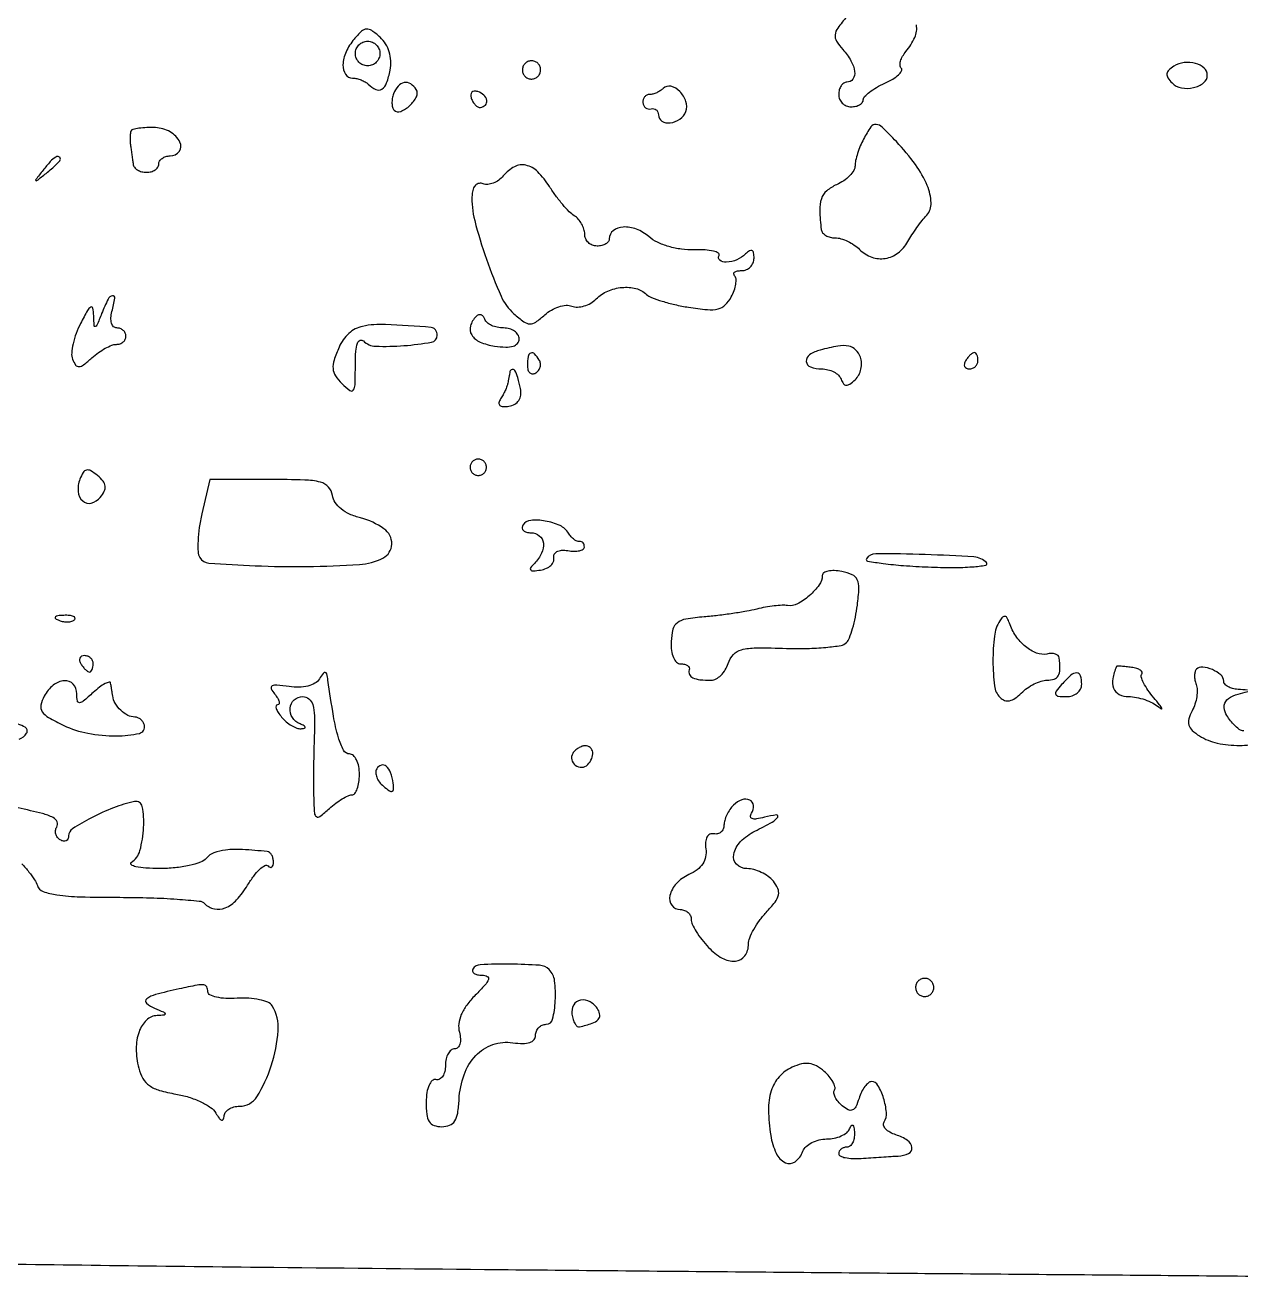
# Model space of a CAD drawing. Extents: x 0 to 5034, y 0 to 2560.
# Drawn here: x 2601.7 to 2750.1, y 1870.3 to 2023 of the extents above; entities that cross this region are included whole.
import ezdxf

# ---------------------------------------------------------------- set-up
doc = ezdxf.new("R2010")
doc.units = 0

msp = doc.modelspace()

# ---------------------------------------------------------------- linework, layer by layer
for points in [[(2701.991918, 2023.990681, 0.020306), (2700.890461, 2022.611323, 0.127768), (2700.559974, 2021.781672, 0.172239), (2700.726585, 2021.023124, 0.044585), (2701.491918, 2020.008931, -0.053909), (2702.502915, 2018.616041, -0.098838), (2702.946508, 2017.291227, -0.182783), (2702.729303, 2016.386062, -0.248353), (2702, 2016, 0.148195), (2701.618646, 2015.884432, 0.098894), (2701.29375, 2015.559375, 0.082425), (2701.074694, 2015.073457, 0.064853), (2701, 2014.5, 0.099038), (2701.114514, 2013.927543, 0.097945), (2701.440625, 2013.440625, 0.097945), (2701.927543, 2013.114514, 0.099038), (2702.5, 2013, 0.054008), (2703.073846, 2013.062166, 0.073734), (2703.559375, 2013.246599, 0.093425), (2703.885254, 2013.519158, 0.173704), (2704, 2013.839485, -0.195206), (2704.162026, 2014.238683, -0.035116), (2704.772335, 2014.784271, -0.033285), (2705.622406, 2015.35679, -0.024666), (2706.629226, 2015.876926, 0.027077), (2707.593228, 2016.380841, 0.050027), (2708.30383, 2016.905268, 0.076917), (2708.680129, 2017.369164, 0.340677), (2708.637902, 2017.695431, -0.190514), (2708.488854, 2018.039413, -0.076399), (2708.551402, 2018.557544, -0.060742), (2708.802238, 2019.160936, -0.044382), (2709.214845, 2019.758873, 0.066945), (2710.28442, 2021.468542, 0.144665), (2710.49588, 2022.99106, 0.134774)], [(2750.923939, 1941.801199, 0.002113), (2749.75, 1941.883999, -0.048592), (2749.080366, 1941.99433, -0.065748), (2748.514062, 1942.228247, -0.082756), (2748.13124, 1942.543018, -0.181325), (2748, 1942.893011, 0.218737), (2747.654094, 1943.645868, 0.07553), (2746.614067, 1944.295945, 0.075966), (2745.433974, 1944.60511, 0.226241), (2744.666667, 1944.333333, 0.138326), (2744.500081, 1944.03586, 0.056153), (2744.442411, 1943.57087, 0.049815), (2744.490665, 1943.026089, 0.044659), (2744.645904, 1942.480375, -0.088702), (2744.769052, 1941.838199, -0.041747), (2744.708979, 1940.992578, -0.039626), (2744.494857, 1940.092599, -0.044682), (2744.147121, 1939.274898, 0.052471), (2743.743955, 1938.284391, 0.143213), (2743.74604, 1937.535397, 0.136393), (2744.153765, 1936.882731, 0.045794), (2745.056549, 1936.196758, 0.086704), (2747.215588, 1935.321184, 0.054675), (2749.928161, 1935.040646, 0.056642), (2752.388844, 1935.335732, 0.19748)], [(2750.454226, 1936.805956, -0.159462), (2749.907173, 1936.992083, -0.043835), (2749.221549, 1937.607915, -0.057626), (2748.279357, 1938.883375, -0.167252), (2748.075445, 1939.945514, -0.20612), (2748.575124, 1940.763616, -0.090327), (2749.75, 1941.310674, 0.001923), (2750.926177, 1941.622879, 0.339035)], [(2600.947096, 1935.815699, 0.168597), (2601.873437, 1936.528426, 0.436503), (2601.693621, 1937.256263, 0.097794), (2599.897822, 1937.832452, 0.028885)], [(2601.293508, 1920.604385, -0.019528), (2602.161072, 1919.582882, -0.019864), (2602.851362, 1918.626752, -0.065848), (2603.191037, 1917.930848, 0.229417), (2603.884865, 1917.220465, 0.051254), (2605.576343, 1916.799825, 0.028867), (2608.40645, 1916.56267, 0.006471), (2613.248495, 1916.5, -0.0073), (2616.973664, 1916.445607, -0.010816), (2620.234939, 1916.279687, -0.006239), (2622.946581, 1916.048804, -0.173227), (2623.580509, 1915.75, 0.142198), (2624.791987, 1915.086566, 0.156606), (2626.120417, 1915.209362, 0.108031), (2627.503126, 1916.192513, 0.047811), (2628.851622, 1917.996409, -0.024635), (2629.598001, 1919.09766, -0.043033), (2630.333348, 1919.917845, -0.05813), (2630.957171, 1920.380122, -0.3389), (2631.336924, 1920.329743, 0.111576), (2631.589086, 1920.170536, 0.252806), (2631.805221, 1920.204154, 0.174148), (2631.953317, 1920.431971, 0.05796), (2632, 1920.833333, 0.061636), (2631.944052, 1921.285461, 0.073865), (2631.779687, 1921.681156, 0.086871), (2631.536369, 1921.961696, 0.144779), (2631.25, 1922.081242, 0.013251), (2628.218882, 1922.328523, 0.040428), (2626.156655, 1922.275073, 0.063102), (2624.741147, 1921.939515, 0.130552), (2623.821944, 1921.285456, -0.133464), (2623.111896, 1920.786317, -0.031984), (2621.715741, 1920.379693, -0.030427), (2619.987586, 1920.103244, -0.025279), (2618.127555, 1920.015313, -0.014903), (2616.426169, 1920.071671, -0.037388), (2615.197081, 1920.241942, -0.102927), (2614.642247, 1920.488074, -0.530285), (2614.649742, 1920.765313, 0.187603), (2615.704934, 1922.208601, 0.05138), (2616.155804, 1925.043294, 0.060359), (2615.989235, 1927.582397, 0.423166), (2615.059373, 1928.197057, 0.037828), (2612.478505, 1927.420795, 0.028286), (2609.770796, 1926.197466, 0.022102), (2607.480964, 1924.870843, 0.255741), (2607, 1923.99201, -0.104502), (2606.920943, 1923.617883, -0.179778), (2606.701458, 1923.39255, -0.16481), (2606.371854, 1923.354108, -0.08596), (2605.983688, 1923.510081, -0.091141), (2605.639773, 1923.821189, -0.095734), (2605.436203, 1924.229215, -0.099565), (2605.403771, 1924.670177, -0.10754), (2605.54707, 1925.076161, 0.237442), (2605.603013, 1925.715165, 0.184683), (2605.123764, 1926.235651, 0.054605), (2603.792826, 1926.724909, 0.007164), (2600.853736, 1927.409493, -0.037684)], [(2566.500291, 1813.388869, 0.000025), (2599.706315, 1813.092263, 0.000566)], [(3008.131203, 1867.850738, 0.001608), (2944, 1868.496437, -0.000206), (2910.429813, 1868.740272, -0.000193), (2876.13125, 1869.016786, -0.000192), (2845.700608, 1869.285571, -0.000665), (2826, 1869.493352, 0.000469), (2806.850481, 1869.702813, 0.000156), (2778.80625, 1869.974477, 0.000156), (2747.741249, 1870.25603, 0.000177), (2718, 1870.50579, -0.00022), (2688.405137, 1870.756828, -0.000198), (2657.78125, 1871.042184, -0.000198), (2630.339506, 1871.319656, -0.000631), (2612, 1871.535525, 0.000485), (2593.914008, 1871.753706, 0.000163), (2567.540625, 1872.037671, 0.000162), (2538.371653, 1872.332731, 0.000186), (2510.5, 1872.595233, -0.00021), (2483.435139, 1872.851407, -0.000217), (2456.690625, 1873.127387, -0.000209), (2433.539205, 1873.386038, -0.000941)]]:
    msp.add_lwpolyline(points, format="xyb")
for points in [[(2641.848908, 2021.258096, 0.067748), (2640.860359, 2019.691833, 0.097669), (2640.483074, 2018.102006, 0.156857), (2640.801193, 2016.965376, 0.251809), (2641.666667, 2016.5, -0.054664), (2642.168334, 2016.444989, -0.038656), (2642.710938, 2016.279687, -0.039128), (2643.211141, 2016.037318, -0.064082), (2643.583333, 2015.75, 0.087659), (2644.495689, 2015.111621, 0.258411), (2645.233332, 2015.163417, 0.165684), (2645.81624, 2015.904412, 0.037338), (2646.239945, 2017.474858, 0.057969), (2646.323064, 2018.610272, 0.063333), (2646.136966, 2019.69943, 0.065482), (2645.693023, 2020.676423, 0.0696), (2645.018836, 2021.482954, 0.028795), (2644.001275, 2022.302439, 0.174549), (2643.360007, 2022.483233, 0.17369), (2642.748878, 2022.214148, 0.028453)], [(2645, 2019.5, -0.099038), (2644.885486, 2018.927543, -0.097945), (2644.559375, 2018.440625, -0.097945), (2644.072457, 2018.114514, -0.099038), (2643.5, 2018, -0.099038), (2642.927543, 2018.114514, -0.097945), (2642.440625, 2018.440625, -0.097945), (2642.114514, 2018.927543, -0.099038), (2642, 2019.5, -0.099038), (2642.114514, 2020.072457, -0.097945), (2642.440625, 2020.559375, -0.097945), (2642.927543, 2020.885486, -0.099038), (2643.5, 2021, -0.099038), (2644.072457, 2020.885486, -0.097945), (2644.559375, 2020.559375, -0.097945), (2644.885486, 2020.072457, -0.099038)], [(2662.552786, 2018.08541, 0.099038), (2662.401684, 2017.679226, 0.097945), (2662.417584, 2017.244476, 0.097945), (2662.597789, 2016.848514, 0.099038), (2662.91459, 2016.552786, 0.099038), (2663.320774, 2016.401684, 0.097945), (2663.755524, 2016.417584, 0.097945), (2664.151486, 2016.597789, 0.099038), (2664.447214, 2016.91459, 0.099038), (2664.598316, 2017.320774, 0.097945), (2664.582416, 2017.755524, 0.097945), (2664.402211, 2018.151486, 0.099038), (2664.08541, 2018.447214, 0.099038), (2663.679226, 2018.598316, 0.097945), (2663.244476, 2018.582416, 0.097945), (2662.848514, 2018.402211, 0.099038)], [(2741.917675, 2017.949121, 0.050582), (2741.288944, 2017.466525, 0.177966), (2741.064941, 2017.017593, 0.176332), (2741.18405, 2016.527683, 0.049497), (2741.691142, 2015.908858, 0.152099), (2742.828218, 2015.311796, 0.100145), (2744.316801, 2015.338584, 0.113267), (2745.544649, 2015.921421, 0.229411), (2746, 2016.861626, 0.215035), (2745.607762, 2017.731487, 0.116324), (2744.552339, 2018.297085, 0.096381), (2743.172548, 2018.391299, 0.10781)], [(2646.67589, 2014.597766, 0.046917), (2646.5137, 2014.017697, 0.051165), (2646.46891, 2013.434393, 0.057431), (2646.53972, 2012.933164, 0.133362), (2646.726892, 2012.606442, 0.300751), (2647.534761, 2012.441747, 0.091396), (2648.642959, 2013.145004, 0.086702), (2649.463963, 2014.224824, 0.263526), (2649.429973, 2015.113307, 0.113235), (2648.755851, 2015.795996, 0.190053), (2647.975256, 2015.946587, 0.168629), (2647.232427, 2015.522094, 0.088003)], [(2656.15, 2014.05, 0.053161), (2656.35683, 2013.596593, 0.062883), (2656.645469, 2013.224531, 0.073742), (2656.968009, 2012.985296, 0.149613), (2657.275, 2012.925, 0.175736), (2657.869758, 2013.213035, 0.239194), (2658.044314, 2013.772743, 0.167686), (2657.694791, 2014.413248, 0.104687), (2656.95, 2014.85, 0.089632), (2656.522225, 2014.911576, 0.189618), (2656.22, 2014.78, 0.189618), (2656.088424, 2014.477775, 0.089632)], [(2679.574657, 2015.241324, -0.052863), (2679.223555, 2014.957534, -0.03844), (2678.781826, 2014.717764, -0.039097), (2678.321702, 2014.553808, -0.066133), (2677.916667, 2014.5, 0.111468), (2677.574851, 2014.422839, 0.110936), (2677.298646, 2014.20625, 0.10525), (2677.131695, 2013.88169, 0.091513), (2677.1, 2013.5, 0.093907), (2677.206961, 2013.137515, 0.113761), (2677.435, 2012.867188, 0.119228), (2677.749164, 2012.732072, 0.11039), (2678.1, 2012.75, -0.110297), (2678.442986, 2012.76759, -0.132333), (2678.735625, 2012.632812, -0.125726), (2678.931095, 2012.362409, -0.094222), (2679, 2012, 0.262817), (2679.426001, 2011.245528, 0.169121), (2680.434585, 2011.032973, 0.123316), (2681.60882, 2011.492143, 0.147618), (2682.33357, 2012.426887, 0.174941), (2682.358028, 2013.647678, 0.112747), (2681.609517, 2014.866094, 0.136437), (2680.51628, 2015.498095, 0.265583)], [(2614.612029, 2010.036222, 0.075881), (2614.531285, 2009.746834, 0.022899), (2614.497058, 2009.290328, 0.022368), (2614.505252, 2008.767899, 0.022586), (2614.560134, 2008.25, -0.001731), (2614.641957, 2007.69846, -0.001195), (2614.730946, 2007.073437, -0.001204), (2614.813631, 2006.472027, -0.002466), (2614.875, 2006, 0.138752), (2615.036485, 2005.618157, 0.086036), (2615.403906, 2005.29375, 0.0743), (2615.917214, 2005.074711, 0.063837), (2616.5, 2005, 0.064853), (2617.073457, 2005.074694, 0.082425), (2617.559375, 2005.29375, 0.098894), (2617.884432, 2005.618646, 0.148195), (2618, 2006, -0.139872), (2618.108806, 2006.381338, -0.099964), (2618.414633, 2006.70625, -0.08529), (2618.872026, 2006.925063, -0.06912), (2619.411516, 2007, 0.238311), (2620.505033, 2007.552576, 0.287449), (2620.589979, 2008.680029, 0.142511), (2619.377679, 2009.935966, 0.119619), (2617.593854, 2010.452496, 0.018625), (2616.526576, 2010.459435, 0.026997), (2615.587666, 2010.379694, 0.025567), (2614.855759, 2010.239063, 0.230527)], [(2704.035184, 2009.065741, 0.024848), (2703.638903, 2008.227712, 0.021205), (2703.304085, 2007.309391, 0.021743), (2703.071233, 2006.447064, 0.05512), (2703, 2005.80287, -0.136469), (2702.838599, 2005.222535, -0.057181), (2702.339063, 2004.574568, -0.050763), (2701.610758, 2003.963167, -0.045903), (2700.75, 2003.487128, 0.072575), (2699.538282, 2002.730252, 0.135392), (2698.891207, 2001.781205, 0.091761), (2698.68355, 2000.371568, 0.021905), (2698.875, 1998, 0.144572), (2699.041673, 1997.618096, 0.085077), (2699.424888, 1997.29375, 0.072484), (2699.961263, 1997.074568, 0.060878), (2700.571429, 1997, -0.071933), (2701.275727, 1996.898148, -0.038783), (2702.096524, 1996.584726, -0.03766), (2702.8998, 1996.127384, -0.048172), (2703.556556, 1995.586301, 0.110074), (2705.036449, 1994.645789, 0.127754), (2706.693709, 1994.491658, 0.124244), (2708.250912, 1995.165905, 0.100802), (2709.446161, 1996.545196, -0.015851), (2709.940042, 1997.360201, -0.01051), (2710.555443, 1998.26452, -0.010584), (2711.190855, 1999.118452, -0.020205), (2711.74258, 1999.771777, 0.200492), (2712.281982, 2001.268245, 0.085407), (2711.807956, 2003.386213, 0.059902), (2710.375024, 2005.946477, 0.031673), (2708.045904, 2008.75, 0.011175), (2706.316311, 2010.502203, 0.174484), (2705.560255, 2010.843519, 0.268649), (2704.931496, 2010.542625, 0.027045)], [(2603.872445, 2005.25, 0.001576), (2602.99236, 2004.120493, 0.377591), (2603, 2004, 0.377591), (2603.120493, 2003.99236, 0.001576), (2604.25, 2004.872445, 0.012436), (2604.920402, 2005.425681, 0.017649), (2605.485938, 2005.952641, 0.013803), (2605.91885, 2006.410139, 0.184603), (2606, 2006.622445, 0.307699), (2605.806605, 2006.90695, 0.241985), (2605.426111, 2006.869516, 0.065617), (2604.76332, 2006.306759, 0.017685)], [(2660.049332, 2004.559441, -0.063522), (2659.498185, 2004.044759, -0.063271), (2658.834779, 2003.684101, -0.069144), (2658.164416, 2003.524655, -0.115979), (2657.593554, 2003.602474, 0.137008), (2657.099731, 2003.649074, 0.1494), (2656.672039, 2003.429211, 0.118648), (2656.372671, 2002.955047, 0.069834), (2656.247049, 2002.293033, 0.074886), (2656.569452, 1999.124697, 0.021633), (2657.999778, 1994.40337, 0.020031), (2659.793972, 1989.878167, 0.106724), (2661.35212, 1987.741918, 0.023111), (2662.566359, 1986.756466, 0.151505), (2663.298341, 1986.501791, 0.16511), (2664.012884, 1986.717485, 0.028791), (2665.125083, 1987.613199, -0.054295), (2665.925733, 1988.193391, -0.052836), (2666.839699, 1988.593917, -0.057402), (2667.724842, 1988.76669, -0.111584), (2668.433816, 1988.663771, 0.101411), (2669.118747, 1988.550229, 0.062629), (2669.927201, 1988.683143, 0.059095), (2670.729917, 1989.028307, 0.065406), (2671.399633, 1989.54249, -0.094223), (2672.805863, 1990.499406, -0.079855), (2674.549821, 1990.945163, -0.084377), (2676.254563, 1990.812805, -0.128428), (2677.55, 1990.10292, 0.097231), (2678.165999, 1989.714224, 0.017713), (2679.447224, 1989.270172, 0.018466), (2681.006698, 1988.853182, 0.015833), (2682.674593, 1988.527762, 0.017182), (2684.966717, 1988.235874, 0.082786), (2686.27341, 1988.331294, 0.13405), (2687.154863, 1988.818113, 0.077225), (2687.889409, 1989.793359, 0.036375), (2688.241138, 1990.583781, 0.047172), (2688.438569, 1991.351578, 0.055187), (2688.468732, 1991.990861, 0.182559), (2688.29815, 1992.368517, -0.186638), (2688.192943, 1992.606421, -0.252538), (2688.29279, 1992.814502, -0.117097), (2688.633044, 1992.956573, -0.040624), (2689.166667, 1993, 0.101307), (2689.739076, 1993.117181, 0.09845), (2690.226042, 1993.450417, 0.097394), (2690.552276, 1993.948104, 0.096815), (2690.666667, 1994.533333, 0.040869), (2690.613537, 1995.182251, 0.243856), (2690.416667, 1995.445699, 0.267945), (2690.104405, 1995.422886, 0.047255), (2689.633333, 1995.033333, -0.097688), (2688.580265, 1994.327269, -0.083374), (2687.276711, 1994.022712, -0.180871), (2686.499025, 1994.258785, -0.385501), (2686.393994, 1994.828479, 0.41937), (2686.318626, 1995.13565, 0.076557), (2685.714803, 1995.379059, 0.044249), (2684.686893, 1995.52594, 0.021668), (2683.362833, 1995.539395, -0.040827), (2681.810688, 1995.61464, -0.038246), (2680.256085, 1995.940312, -0.040289), (2678.869553, 1996.467739, -0.067709), (2677.828833, 1997.148452, 0.086264), (2676.313134, 1998.061852, 0.10617), (2674.68631, 1998.322216, 0.152452), (2673.482273, 1997.875292, 0.232245), (2673, 1996.893011, -0.164455), (2672.884842, 1996.552359, -0.095748), (2672.559375, 1996.262322, -0.076852), (2672.073715, 1996.066322, -0.057609), (2671.5, 1996, -0.095649), (2670.927466, 1996.110536, -0.097084), (2670.440625, 1996.426029, -0.098701), (2670.114695, 1996.896887, -0.102534), (2670, 1997.45031, 0.076172), (2669.905913, 1998.064322, 0.052827), (2669.625761, 1998.7095, 0.052456), (2669.213415, 1999.287051, 0.071475), (2668.725993, 1999.70031, -0.058959), (2668.119784, 2000.188844, -0.017315), (2667.312444, 2001.072904, -0.017129), (2666.466104, 2002.138565, -0.017615), (2665.70294, 2003.25, 0.05302), (2664.256544, 2005.066608, 0.142154), (2662.827606, 2005.865925, 0.181468), (2661.423364, 2005.680295, 0.097208)], [(2611.031162, 1987.75, -0.00343), (2610.447788, 1986.326934, -0.235099), (2610.256755, 1986.16171, -0.471551), (2610.115512, 1986.264691, -0.006195), (2610.057226, 1987.5, 0.036114), (2609.957841, 1988.425672, 0.520686), (2609.704236, 1988.54245, 0.133777), (2609.307379, 1988.138249, 0.007395), (2608.457553, 1986.565752, 0.031974), (2607.913071, 1985.335783, 0.033644), (2607.540561, 1984.066952, 0.035754), (2607.373507, 1982.937343, 0.110889), (2607.484563, 1982.179632, 0.061037), (2607.857369, 1981.477872, 0.265565), (2608.267108, 1981.284275, 0.147742), (2608.826154, 1981.501822, 0.017775), (2609.84959, 1982.363881, -0.029014), (2610.627798, 1982.990042, -0.029338), (2611.470471, 1983.51939, -0.030686), (2612.255854, 1983.889966, -0.095165), (2612.828741, 1984, 0.084037), (2613.276036, 1984.075713, 0.093099), (2613.655943, 1984.29375, 0.100507), (2613.909999, 1984.618563, 0.116378), (2614, 1985, 0.110888), (2613.914342, 1985.381489, 0.100006), (2613.67199, 1985.70625, 0.094768), (2613.309713, 1985.924089, 0.088331), (2612.883369, 1986, -0.197013), (2612.496045, 1986.158779, -0.126717), (2612.242791, 1986.580679, -0.086529), (2612.167727, 1987.225436, -0.049804), (2612.289749, 1988, 0.023055), (2612.640926, 1989.650235, 0.523937), (2612.346165, 1989.935567, 0.23569), (2611.813385, 1989.522914, 0.016667)], [(2656.729167, 1987.395833, 0.126312), (2656.047343, 1986.243022, 0.214297), (2656.200326, 1985.152677, 0.153787), (2657.225482, 1984.282155, 0.063358), (2659, 1983.786692, 0.02709), (2660.351274, 1983.66262, 0.081358), (2661.267697, 1983.77774, 0.14566), (2661.797332, 1984.122179, 0.178073), (2662, 1984.673193, 0.143005), (2661.852268, 1985.179159, 0.099609), (2661.436979, 1985.61025, 0.084213), (2660.815968, 1985.900696, 0.067463), (2660.083333, 1986, -0.051805), (2659.323943, 1986.078893, -0.057713), (2658.625651, 1986.312109, -0.065789), (2658.088481, 1986.655676, -0.138026), (2657.8125, 1987.0625, 0.088633), (2657.621851, 1987.412683, 0.150353), (2657.348177, 1987.598698, 0.163569), (2657.034587, 1987.590615, 0.109273)], [(2640.008654, 1983.659563, 0.024759), (2639.396694, 1982.06732, 0.100223), (2639.275277, 1981.040029, 0.126405), (2639.57485, 1980.17562, 0.05012), (2640.376151, 1979.195277, 0.032943), (2641.329008, 1978.36034, 0.425079), (2641.75, 1978.424053, 0.148615), (2641.968002, 1979.078278, 0.006645), (2642, 1981.485714, -0.016226), (2642.053975, 1983.148501, -0.064292), (2642.25, 1984.149905, -0.215637), (2642.574299, 1984.500481, -0.305217), (2642.978478, 1984.421522, 0.190661), (2644.484187, 1983.769601, 0.026861), (2647.931549, 1983.845147, 0.024313), (2651.293964, 1984.265047, 0.364446), (2652, 1985.105035, 0.081111), (2651.943388, 1985.451716, 0.085226), (2651.779687, 1985.75585, 0.091684), (2651.536235, 1985.971155, 0.114593), (2651.25, 1986.063815, 0.009783), (2645.669226, 1986.42886, 0.064202), (2642.880745, 1986.19836, 0.133929), (2641.209665, 1985.334793, 0.10314)], [(2698.75, 1983.310674, 0.081759), (2697.449201, 1982.731698, 0.271619), (2697.050903, 1981.924613, 0.294938), (2697.566811, 1981.239758, 0.088119), (2698.916667, 1981, -0.060503), (2699.683705, 1980.906843, -0.060765), (2700.404948, 1980.632812, -0.066702), (2700.974456, 1980.228224, -0.117654), (2701.291667, 1979.75, 0.064957), (2701.580014, 1979.197726, 0.234338), (2701.918573, 1979.012981, 0.167828), (2702.357238, 1979.145514, 0.032189), (2703.007783, 1979.682783, 0.08144), (2703.443745, 1980.252001, 0.064282), (2703.719431, 1980.978493, 0.064755), (2703.800223, 1981.745313, 0.085722), (2703.664167, 1982.432783, 0.10616), (2703.071127, 1983.342044, 0.152299), (2702.223332, 1983.782398, 0.088082), (2700.915244, 1983.783797, 0.020245)], [(2663, 1981.440983, 0.067432), (2663.074611, 1980.890269, 0.140899), (2663.298542, 1980.524436, 0.190788), (2663.63036, 1980.397824, 0.136093), (2664.016312, 1980.510081, 0.090427), (2664.360589, 1980.820631, 0.095498), (2664.565079, 1981.22714, 0.099685), (2664.598899, 1981.665803, 0.108373), (2664.457295, 1982.069098, 0.050477), (2663.86686, 1982.838655, 0.315493), (2663.407182, 1982.933879, 0.25701), (2663.085158, 1982.519563, 0.039415)], [(2716.5, 1982, 0.082592), (2716.343488, 1981.6179, 0.161196), (2716.3746, 1981.29375, 0.182303), (2716.586039, 1981.078288, 0.108972), (2716.940983, 1981, 0.093332), (2717.345238, 1981.076123, 0.09642), (2717.688914, 1981.29375, 0.099167), (2717.918938, 1981.618444, 0.105053), (2718, 1982, 0.042167), (2717.967655, 1982.382849, 0.061769), (2717.870461, 1982.70625, 0.081139), (2717.727648, 1982.92554, 0.210953), (2717.559017, 1983, 0.151918), (2717.34829, 1982.934461, 0.038439), (2717.066025, 1982.70625, 0.035638), (2716.768994, 1982.382774, 0.029505)], [(2660.875, 1980.666667, 0.000035), (2660.817055, 1980.357507, 0.000019), (2660.745502, 1979.975521, 0.000018), (2660.672498, 1979.585629, 0.000029), (2660.609687, 1979.25, -0.045462), (2660.505713, 1978.882627, -0.016134), (2660.293378, 1978.378912, -0.015859), (2660.023301, 1977.837769, -0.018005), (2659.729924, 1977.337785, 0.087193), (2659.533203, 1976.862856, 0.27456), (2659.636536, 1976.548052, 0.178935), (2660.028715, 1976.398822, 0.041367), (2660.745237, 1976.451375, 0.086805), (2661.459467, 1976.69528, 0.123316), (2661.94937, 1977.149523, 0.117062), (2662.183111, 1977.800567, 0.073269), (2662.154931, 1978.61359, 0.025282), (2661.843779, 1979.933705, 0.068968), (2661.453611, 1980.807996, 0.327823), (2661.128243, 1980.937865, 0.290711)], [(2656, 1969, 0.099038), (2656.076342, 1968.618362, 0.097945), (2656.29375, 1968.29375, 0.097945), (2656.618362, 1968.076342, 0.099038), (2657, 1968, 0.099038), (2657.381638, 1968.076342, 0.097945), (2657.70625, 1968.29375, 0.097945), (2657.923658, 1968.618362, 0.099038), (2658, 1969, 0.099038), (2657.923658, 1969.381638, 0.097945), (2657.70625, 1969.70625, 0.097945), (2657.381638, 1969.923658, 0.099038), (2657, 1970, 0.099038), (2656.618362, 1969.923658, 0.097945), (2656.29375, 1969.70625, 0.097945), (2656.076342, 1969.381638, 0.099038)], [(2608.379051, 1967.545407, 0.111839), (2608.158147, 1966.018276, 0.192473), (2608.719797, 1964.882919, 0.25209), (2609.764676, 1964.630297, 0.156612), (2610.854713, 1965.32494, 0.053861), (2611.356196, 1966.081905, 0.151481), (2611.466689, 1966.700292, 0.143237), (2611.209403, 1967.294855, 0.046316), (2610.524164, 1967.979945, 0.034716), (2609.711368, 1968.564292, 0.190709), (2609.189755, 1968.657607, 0.211081), (2608.778273, 1968.366373, 0.04313)], [(2623.263997, 1963.3117, 0.020107), (2622.948772, 1961.624686, 0.024206), (2622.793981, 1960.019134, 0.023935), (2622.794183, 1958.678958, 0.127068), (2623.009637, 1957.984407, 0.240705), (2624.133137, 1957.303596, 0.007238), (2629.766729, 1956.977037, 0.014081), (2636.101965, 1956.880313, 0.013642), (2642.5, 1957.137494, 0.099187), (2645.370622, 1957.917103, 0.277459), (2646.445714, 1959.607086, 0.251766), (2645.488856, 1961.500158, 0.089563), (2642.643381, 1962.808142, -0.041777), (2641.301307, 1963.276437, -0.064222), (2640.252124, 1963.91609, -0.077651), (2639.545043, 1964.690412, -0.10986), (2639.211894, 1965.559107, 0.149741), (2638.72286, 1966.585503, 0.146043), (2637.738217, 1967.174191, 0.055401), (2635.812997, 1967.441823, 0.00686), (2631.573042, 1967.5), (2624.222294, 1967.5)], [(2662.462011, 1961.938533, 0.151885), (2662.370329, 1961.582609, 0.191575), (2662.510316, 1961.275694, 0.130619), (2662.88593, 1961.068273, 0.061271), (2663.440983, 1961, -0.17141), (2664.45587, 1960.641544, -0.196846), (2664.948512, 1959.746228, -0.140966), (2664.740061, 1958.500349, -0.085088), (2663.869301, 1957.269301, 0.032792), (2663.392605, 1956.725611, 0.364135), (2663.404429, 1956.457926, 0.233583), (2663.717786, 1956.336642, 0.018889), (2664.619301, 1956.452138, 0.062139), (2665.318211, 1956.660178, 0.084245), (2665.867584, 1957.021309, 0.104819), (2666.185504, 1957.473959, 0.158673), (2666.227793, 1957.949457, -0.173779), (2666.279462, 1958.384913, -0.160857), (2666.597117, 1958.705242, -0.105733), (2667.172602, 1958.858288, -0.052063), (2667.932345, 1958.81662, 0.035668), (2668.692931, 1958.749886, 0.056893), (2669.341782, 1958.81332, 0.078232), (2669.791446, 1958.986313, 0.251847), (2669.954552, 1959.25, 0.085817), (2669.923446, 1959.529869, 0.11207), (2669.799179, 1959.754598, 0.124052), (2669.601397, 1959.888643, 0.121042), (2669.361803, 1959.91459, -0.144636), (2669.068328, 1959.960218, -0.054231), (2668.709771, 1960.179989, -0.047958), (2668.34769, 1960.520068, -0.04185), (2668.038308, 1960.938016, 0.147506), (2666.9863, 1961.868776, 0.063558), (2665.181793, 1962.435843, 0.066023), (2663.402236, 1962.517189, 0.237058)], [(2704.392028, 1957.826515, 0.531359), (2704.518347, 1957.546717, 0.009555), (2706.438758, 1957.254953, 0.014546), (2708.916639, 1956.999888, 0.008131), (2711.943064, 1956.826515, 0.009576), (2714.948511, 1956.760952, 0.019141), (2717.323729, 1956.845587, 0.021626), (2718.950476, 1957.037019, 0.612628), (2719.052009, 1957.352782, 0.181511), (2717.513728, 1958.046174, 0.008017), (2711.561397, 1958.334117, 0.006596), (2705.516462, 1958.449666, 0.261731)], [(2699, 1955.7899, -0.159294), (2698.619765, 1954.626686, -0.055859), (2697.414824, 1953.316219, -0.055893), (2695.955832, 1952.309364, -0.165843), (2694.772439, 1952.113907, 0.052609), (2694.115781, 1952.153278, 0.016818), (2693.139404, 1952.07611, 0.016574), (2692.050491, 1951.916378, 0.017779), (2691, 1951.687691, -0.018141), (2689.768725, 1951.420582, -0.007481), (2688.084527, 1951.14466, -0.00739), (2686.267378, 1950.902197, -0.009427), (2684.585625, 1950.735132, 0.019684), (2682.358023, 1950.467606, 0.121751), (2681.304754, 1950.020806, 0.172707), (2680.769771, 1949.213525, 0.049907), (2680.552603, 1947.710338, 0.040343), (2680.592862, 1946.619654, 0.072182), (2680.824408, 1945.754998, 0.102917), (2681.213256, 1945.199678, 0.190974), (2681.716978, 1945, -0.058142), (2682.189696, 1944.944844, -0.099242), (2682.549675, 1944.779687, -0.140557), (2682.741096, 1944.534834, -0.178356), (2682.75, 1944.25, 0.197683), (2682.787207, 1943.708334, 0.170584), (2683.197564, 1943.307254, 0.08399), (2684.063123, 1943.069134, 0.025225), (2685.432612, 1943, 0.125503), (2686.028872, 1943.152059, 0.069606), (2686.635534, 1943.602227, 0.062361), (2687.16035, 1944.266212, 0.059312), (2687.515912, 1945.050134, -0.111272), (2688.149527, 1946.134115, -0.142649), (2689.13799, 1946.722357, -0.062995), (2690.898119, 1946.948186, -0.008536), (2694.624373, 1946.891207, 0.01346), (2697.160989, 1946.877398, 0.018452), (2699.439467, 1947.010555, 0.015374), (2701.287832, 1947.244731, 0.164715), (2701.947821, 1947.591073, 0.098833), (2702.312306, 1948.167295, 0.020558), (2702.697496, 1949.307198, 0.020837), (2703.040475, 1950.690211, 0.018348), (2703.284279, 1952.156834, 0.018912), (2703.473018, 1954.243183, 0.122267), (2703.274008, 1955.272821, 0.184083), (2702.656631, 1955.874418, 0.054925), (2701.377532, 1956.268162, 0.036271), (2700.46651, 1956.374663, 0.060668), (2699.6984, 1956.315151, 0.088066), (2699.180168, 1956.111646, 0.260922)], [(2605.8125, 1950.316886, 0.051402), (2606.359369, 1950.160852, 0.05415), (2606.916927, 1950.123424, 0.060344), (2607.402231, 1950.202593, 0.126455), (2607.729167, 1950.395833, 0.296942), (2607.77538, 1950.614691, 0.208169), (2607.592839, 1950.799335, 0.077125), (2607.112848, 1950.910055, 0.028489), (2606.416667, 1950.921053, 0.018894), (2605.670344, 1950.862007, 0.168741), (2605.37858, 1950.720685, 0.470617), (2605.395823, 1950.538436, 0.054073)], [(2720.654483, 1950.24996, 0.109201), (2720.00644, 1948.39459, 0.030873), (2719.831739, 1945.32031, 0.028505), (2720.018916, 1942.303088, 0.168171), (2720.70088, 1940.89912, 0.109576), (2721.255798, 1940.545688, 0.139131), (2721.859105, 1940.501963, 0.103106), (2722.531021, 1940.793698, 0.042598), (2723.292857, 1941.435714, -0.044021), (2724.007347, 1942.034367, -0.036689), (2724.859241, 1942.540491, -0.038167), (2725.714017, 1942.888297, -0.077691), (2726.428571, 1943, 0.07583), (2727.303596, 1943.133475, 0.194153), (2727.790382, 1943.532199, 0.123657), (2727.991158, 1944.302665, 0.024022), (2727.934423, 1945.75, 0.200792), (2727.796484, 1946.012691, 0.10108), (2727.460156, 1946.191859, 0.074086), (2726.974483, 1946.260352, 0.048693), (2726.411984, 1946.20101, -0.146994), (2725.164676, 1946.312919, -0.07722), (2723.813662, 1947.114541, -0.069041), (2722.623003, 1948.409958, -0.071037), (2721.843799, 1949.968603, 0.038797), (2721.584675, 1950.582677, 0.218804), (2721.311349, 1950.796175, 0.26489), (2721.010082, 1950.707719, 0.053488)], [(2608.5, 1945, 0.029505), (2608.768994, 1944.617226, 0.035638), (2609.066025, 1944.29375, 0.038439), (2609.34829, 1944.065539, 0.151918), (2609.559017, 1944, 0.210953), (2609.727648, 1944.07446, 0.081139), (2609.870461, 1944.29375, 0.061769), (2609.967655, 1944.617151, 0.042167), (2610, 1945, 0.105053), (2609.918938, 1945.381556, 0.099167), (2609.688914, 1945.70625, 0.09642), (2609.345238, 1945.923877, 0.093332), (2608.940983, 1946, 0.108972), (2608.586039, 1945.921712, 0.182303), (2608.3746, 1945.70625, 0.161196), (2608.343488, 1945.3821, 0.082592)], [(2637.608117, 1943.153881, -0.124433), (2637.067515, 1942.637317, -0.06755), (2636.208758, 1942.294145, -0.056646), (2635.122965, 1942.149864, -0.041189), (2633.905824, 1942.22713, 0.012588), (2632.416835, 1942.407509, 0.143479), (2631.841589, 1942.297097, 0.406939), (2631.731681, 1941.968965, 0.06082), (2632.146691, 1941.323249, -0.031844), (2632.516711, 1940.814749, -0.076266), (2632.703482, 1940.388704, -0.171506), (2632.682135, 1940.118329, -0.296317), (2632.5, 1940, 0.341777), (2632.329078, 1939.867713, 0.144806), (2632.339608, 1939.559375, 0.064878), (2632.573717, 1939.07637, 0.027963), (2633, 1938.5, 0.042653), (2633.559693, 1937.93194, 0.041998), (2634.210423, 1937.463816, 0.045244), (2634.851521, 1937.154727, 0.107593), (2635.372445, 1937.078947, 0.038264), (2635.787916, 1937.140207, 0.409541), (2635.871438, 1937.270369, 0.227742), (2635.741851, 1937.439164, 0.021172), (2635.25, 1937.662281, -0.157098), (2634.314136, 1938.442862, -0.166715), (2634.038108, 1939.603016, -0.185981), (2634.53709, 1940.598682, -0.186743), (2635.574139, 1941, -0.175174), (2636.323901, 1940.729007, -0.14816), (2636.79043, 1940.021506, -0.067071), (2637.001499, 1938.669234, -0.0138), (2636.985278, 1936.25, 0.003393), (2636.929366, 1934.218558, 0.002761), (2636.896263, 1932.041972, 0.00279), (2636.88803, 1930.03681, 0.007277), (2636.911139, 1928.595012, 0.009728), (2637.00217, 1926.777191, 0.2351), (2637.252368, 1926.351445, 0.32302), (2637.682161, 1926.371747, 0.015872), (2638.828741, 1927.345012, -0.022845), (2639.596477, 1927.978501, -0.025618), (2640.390909, 1928.513847, -0.026114), (2641.106352, 1928.895029, -0.109767), (2641.578741, 1929, 0.239429), (2641.932026, 1929.179461, 0.06954), (2642.22938, 1929.734375, 0.053282), (2642.432797, 1930.542473, 0.035049), (2642.5, 1931.5, 0.046222), (2642.411352, 1932.456882, 0.066168), (2642.146123, 1933.265625, 0.086248), (2641.755521, 1933.811471, 0.19689), (2641.295313, 1934, -0.27838), (2640.560917, 1934.443231, -0.050021), (2639.934964, 1935.988775, -0.029569), (2639.328979, 1938.627523, -0.007391), (2638.659949, 1943, 0.021306), (2638.520586, 1943.767363, 0.310232), (2638.328661, 1943.945053, 0.277312), (2638.073805, 1943.838573, 0.018369)], [(2728.210573, 1942.461963, 0.021903), (2727.561041, 1941.657054, 0.259293), (2727.511709, 1941.273032, 0.28011), (2727.810074, 1941.048594, 0.024681), (2728.793907, 1941, 0.078607), (2729.509302, 1941.113169, 0.090632), (2730.116543, 1941.440625, 0.10078), (2730.522507, 1941.927927, 0.124058), (2730.666667, 1942.5, 0.069743), (2730.518876, 1943.554387, 0.33911), (2730.064839, 1943.891307, 0.182539), (2729.334018, 1943.602295, 0.02759)], [(2734.923489, 1944.661516, 0.065268), (2734.449502, 1943.192152, 0.141505), (2734.566257, 1942.022065, 0.181066), (2735.24615, 1941.275735, 0.118981), (2736.388484, 1941, -0.048063), (2737.339546, 1940.908367, -0.034791), (2738.36851, 1940.632812, -0.035394), (2739.318102, 1940.229123, -0.062048), (2740.023466, 1939.75, 0.048428), (2740.379492, 1939.493769, 0.74442), (2740.449084, 1939.558965, 0.051886), (2740.167672, 1940.002367, 0.007071), (2739.473466, 1940.854988, -0.022546), (2738.753608, 1941.797218, -0.034479), (2738.226581, 1942.679667, -0.037417), (2737.924646, 1943.404594, -0.270834), (2738, 1943.759658, 0.295489), (2738.037894, 1943.989389, 0.14772), (2737.839063, 1944.22332, 0.073516), (2737.38663, 1944.428761, 0.033449), (2736.75, 1944.566187, 0.009048), (2736.073673, 1944.65298, 0.014349), (2735.491587, 1944.700139, 0.008232), (2735.013395, 1944.717208, 0.295045)], [(2604.02715, 1941.05073, 0.071229), (2603.625872, 1939.948616, 0.201023), (2603.777397, 1939.15988, 0.117617), (2604.544272, 1938.445343, 0.018217), (2606.399849, 1937.480501, 0.065228), (2609.354806, 1936.524835, 0.046158), (2612.83159, 1936.210126, 0.05261), (2615.634662, 1936.511497, 0.423839), (2616.25, 1937.5, 0.080865), (2616.085573, 1937.882116, 0.073742), (2615.804167, 1938.20625, 0.076638), (2615.452377, 1938.424678, 0.101009), (2615.083333, 1938.5, -0.121356), (2614.232551, 1938.709582, -0.069793), (2613.369951, 1939.328557, -0.068192), (2612.689909, 1940.181927, -0.100623), (2612.375, 1941.083333, 0.003198), (2612.318011, 1941.482185, 0.002357), (2612.25, 1941.923132, 0.002382), (2612.181747, 1942.339423, 0.005326), (2612.125, 1942.654988, 0.432763), (2611.933645, 1942.776393, 0.06167), (2611.449219, 1942.585892, 0.039476), (2610.776522, 1942.148264, 0.019974), (2610, 1941.5, -0.008696), (2608.793792, 1940.445966, -0.157135), (2608.325529, 1940.253998, -0.393341), (2608.066076, 1940.460468, -0.037298), (2608, 1941.345012, 0.184429), (2607.552665, 1942.516516, 0.232882), (2606.490612, 1942.945239, 0.155695), (2605.126624, 1942.395935, 0.097215)], [(2668.542705, 1934.069098, 0.195483), (2668.412739, 1933.300347, 0.177971), (2668.849183, 1932.620737, 0.173509), (2669.632003, 1932.375083, 0.18866), (2670.36052, 1932.693853, 0.094258), (2670.860497, 1933.428701, 0.135693), (2670.969472, 1934.203471, 0.182678), (2670.664889, 1934.772622, 0.181466), (2670.059017, 1935, 0.08447), (2669.65652, 1934.931514, 0.05343), (2669.225445, 1934.726548, 0.051896), (2668.832549, 1934.425195, 0.064898)], [(2644.611146, 1932.179838, 0.14929), (2644.4922, 1931.727586, 0.082515), (2644.608881, 1931.163196, 0.069725), (2644.935862, 1930.575529, 0.057839), (2645.430717, 1930.057499, 0.019148), (2646.164781, 1929.494308, 0.231359), (2646.506105, 1929.438726, 0.335379), (2646.675915, 1929.671466, 0.032229), (2646.615318, 1930.415248, 0.04703), (2646.295141, 1931.725197, 0.12951), (2645.769411, 1932.508192, 0.268114), (2645.174461, 1932.62756, 0.174572)], [(2688.160081, 1927.760081, 0.048517), (2687.716063, 1927.220385, 0.037729), (2687.340774, 1926.558899, 0.038818), (2687.083632, 1925.881996, 0.071482), (2687, 1925.3, -0.099761), (2686.903942, 1924.823347, -0.119162), (2686.632812, 1924.455312, -0.120738), (2686.226657, 1924.254919, -0.104232), (2685.75, 1924.25, 0.161944), (2685.272374, 1924.190612, 0.161034), (2684.924165, 1923.856909, 0.106692), (2684.752847, 1923.249165, 0.049496), (2684.783109, 1922.425601, -0.083574), (2684.752893, 1921.454972, -0.096817), (2684.401067, 1920.601284, -0.086525), (2683.714114, 1919.873535, -0.053571), (2682.699776, 1919.272978, 0.098704), (2681.198474, 1918.191414, 0.128831), (2680.399805, 1916.706516, 0.219701), (2680.633162, 1915.526913, 0.240207), (2681.666667, 1915, -0.087674), (2682.175766, 1914.910039, -0.094528), (2682.608333, 1914.651745, -0.100097), (2682.897691, 1914.266715, -0.111697), (2683, 1913.814451, 0.110722), (2683.134963, 1913.212458, 0.027492), (2683.618771, 1912.318506, 0.026759), (2684.300178, 1911.332132, 0.024041), (2685.106453, 1910.386686, 0.075442), (2686.775328, 1909.075322, 0.150664), (2688.399206, 1908.718442, 0.220246), (2689.542864, 1909.367676, 0.156486), (2690, 1910.792538, -0.094733), (2690.145887, 1911.555618, -0.032348), (2690.630615, 1912.578654, -0.030799), (2691.325206, 1913.665346, -0.03098), (2692.146774, 1914.656234, 0.023651), (2693.232736, 1915.927636, 0.108795), (2693.645532, 1916.79799, 0.160457), (2693.573512, 1917.577955, 0.070729), (2693.024329, 1918.470685, 0.064428), (2692.395153, 1919.05611, 0.04436), (2691.554873, 1919.550764, 0.044486), (2690.644225, 1919.887804, 0.066489), (2689.804231, 1920, -0.201537), (2688.541041, 1920.530715, -0.251266), (2688.190787, 1921.735304, -0.142437), (2689.034731, 1923.308636, -0.08344), (2690.776568, 1924.575926, 0.009822), (2692.881966, 1925.677733, 0.117413), (2693.557962, 1926.289462, 0.651376), (2693.389298, 1926.562609, 0.029687), (2691.942542, 1926.274723, -0.023465), (2690.976047, 1926.069877, -0.117327), (2690.427527, 1926.109247, -0.324649), (2690.243896, 1926.357057, -0.141807), (2690.35994, 1926.773378, 0.158443), (2690.5922, 1927.725357, 0.275196), (2690.139506, 1928.370219, 0.195445), (2689.170483, 1928.404738, 0.109176)], [(2656.345033, 1907.75, 0.212867), (2656.306913, 1907.466498, 0.177748), (2656.489305, 1907.220313, 0.099821), (2656.903974, 1907.053554, 0.045876), (2657.486438, 1907, -0.122506), (2658.092881, 1906.84915, -0.370228), (2658.23667, 1906.482825, -0.100648), (2657.832631, 1905.802233, -0.012259), (2656.62909, 1904.538181, 0.036198), (2655.596005, 1903.343611, 0.059001), (2654.92769, 1902.183928, 0.071212), (2654.629936, 1901.076927, 0.094366), (2654.700267, 1900.038181, -0.047875), (2654.828743, 1899.242579, -0.08604), (2654.758173, 1898.586992, -0.128027), (2654.506427, 1898.160814, -0.198178), (2654.116631, 1898, 0.174068), (2653.690547, 1897.84703, 0.093326), (2653.32801, 1897.4125, 0.073613), (2653.08268, 1896.765135, 0.053873), (2653, 1896, -0.057078), (2652.91446, 1895.253118, -0.089471), (2652.659517, 1894.660938, -0.121966), (2652.281784, 1894.313905, -0.180101), (2651.840909, 1894.25, 0.24623), (2651.381517, 1894.12265, 0.101866), (2650.998436, 1893.579749, 0.06545), (2650.737171, 1892.673705, 0.034111), (2650.640909, 1891.5, 0.030243), (2650.710992, 1890.004646, 0.115365), (2651.017673, 1889.129371, 0.167758), (2651.60603, 1888.661663, 0.085011), (2652.55, 1888.5, 0.094779), (2653.502469, 1888.682184, 0.157925), (2654.125896, 1889.19803, 0.102512), (2654.493164, 1890.167942, 0.026959), (2654.666093, 1891.828544, -0.073646), (2655.268179, 1894.846986, -0.10401), (2656.699761, 1897.175751, -0.119602), (2658.776113, 1898.519149, -0.121066), (2661.227487, 1898.753304, 0.03145), (2662.448386, 1898.651921, 0.085289), (2663.304269, 1898.781444, 0.143785), (2663.808357, 1899.130747, 0.171454), (2664, 1899.673193, -0.097536), (2664.099731, 1900.179583, -0.097579), (2664.384022, 1900.61025, -0.09829), (2664.808419, 1900.898637, -0.100561), (2665.307309, 1901, 0.348311), (2666.085775, 1901.617172, 0.044299), (2666.409087, 1903.885529, 0.044309), (2666.322586, 1906.319688, 0.166852), (2665.661505, 1907.671828, 0.182528), (2664.475415, 1908.207658, 0.013713), (2660.880168, 1908.336473, 0.011971), (2657.25265, 1908.280057, 0.249537)], [(2620.5, 1905.325449, 0.009191), (2617.587366, 1904.624564, 0.103503), (2616.528323, 1904.098807, 0.470973), (2616.515919, 1903.569011, 0.081121), (2617.5, 1902.96295, -0.007158), (2618.570014, 1902.504956, -0.205428), (2618.769155, 1902.28983, -0.48539), (2618.6703, 1902.132911, -0.015775), (2617.817388, 1902.070285, 0.183156), (2616.503263, 1901.508409, 0.116666), (2615.592218, 1900.09384, 0.087324), (2615.246677, 1898.027496, 0.059417), (2615.549774, 1895.657706, 0.069188), (2616.063521, 1894.386463, 0.110091), (2616.85252, 1893.524993, 0.083626), (2618.097556, 1892.934109, 0.027227), (2620.089618, 1892.484859, -0.033849), (2621.657176, 1892.109481, -0.035405), (2623.135525, 1891.530134, -0.037841), (2624.328746, 1890.847067, -0.112197), (2624.969039, 1890.162195, 0.026236), (2625.366109, 1889.557157, 0.137554), (2625.676441, 1889.314225, 0.392637), (2625.879756, 1889.390175, 0.110618), (2625.969591, 1889.75, -0.146856), (2626.125464, 1890.226819, -0.09617), (2626.54293, 1890.632812, -0.080667), (2627.158182, 1890.906631, -0.064525), (2627.87868, 1891, 0.258834), (2629.976352, 1892.163874, 0.06117), (2631.727949, 1895.928326, 0.05936), (2632.578548, 1900.240956, 0.158746), (2631.846822, 1903.247847, 0.159716), (2631.330996, 1903.682731, 0.042553), (2630.290082, 1904.003189, 0.038663), (2628.97868, 1904.183064, 0.031578), (2627.562081, 1904.177242, -0.02731), (2626.196994, 1904.159989, -0.044195), (2625.046361, 1904.310769, -0.056281), (2624.240815, 1904.587657, -0.289525), (2624, 1904.968674, 0.114398), (2623.861383, 1905.566602, 0.258967), (2623.492462, 1905.823562, 0.074632), (2622.689697, 1905.785481, 0.005344)], [(2710.552786, 1906.08541, 0.099038), (2710.401684, 1905.679226, 0.097945), (2710.417584, 1905.244476, 0.097945), (2710.597789, 1904.848514, 0.099038), (2710.91459, 1904.552786, 0.099038), (2711.320774, 1904.401684, 0.097945), (2711.755524, 1904.417584, 0.097945), (2712.151486, 1904.597789, 0.099038), (2712.447214, 1904.91459, 0.099038), (2712.598316, 1905.320774, 0.097945), (2712.582416, 1905.755524, 0.097945), (2712.402211, 1906.151486, 0.099038), (2712.08541, 1906.447214, 0.099038), (2711.679226, 1906.598316, 0.097945), (2711.244476, 1906.582416, 0.097945), (2710.848514, 1906.402211, 0.099038)], [(2668.433813, 1902.25, 0.037764), (2668.581707, 1901.592404, 0.060006), (2668.814864, 1901.065469, 0.083201), (2669.091304, 1900.738907, 0.24321), (2669.370329, 1900.675, 0.019275), (2670.913175, 1901.136327, 0.108008), (2671.646132, 1901.579955, 0.228375), (2671.848513, 1902.113915, 0.117236), (2671.618034, 1902.809017, 0.123156), (2670.654964, 1903.74689, 0.177029), (2669.494174, 1903.95409, 0.220748), (2668.649733, 1903.366011, 0.170032)], [(2695.336798, 1895.767901, 0.102456), (2693.738625, 1894.588596, 0.106721), (2692.768546, 1892.88739, 0.080793), (2692.427814, 1890.543647, 0.036017), (2692.705488, 1887.427442, 0.067626), (2693.36485, 1885.264692, 0.172724), (2694.492746, 1884.108569, 0.284469), (2695.686035, 1884.226626, 0.13875), (2696.638374, 1885.5, -0.116301), (2697.029314, 1886.073934, -0.065554), (2697.723362, 1886.559375, -0.05988), (2698.597592, 1886.888246, -0.06012), (2699.523655, 1887, 0.050237), (2700.444539, 1887.092759, 0.054363), (2701.303029, 1887.367188, 0.061135), (2701.976641, 1887.771095, 0.132013), (2702.337719, 1888.25, -0.051902), (2702.54862, 1888.648042, -0.449116), (2702.724694, 1888.672067, -0.185333), (2702.862835, 1888.416573, -0.021021), (2702.921053, 1887.75, -0.055301), (2702.877201, 1887.080514, -0.077299), (2702.683059, 1886.514062, -0.09916), (2702.375212, 1886.135046, -0.174481), (2702, 1886, 0.076764), (2701.617961, 1885.940998, 0.089701), (2701.29375, 1885.769987, 0.100763), (2701.077013, 1885.515597, 0.126873), (2701, 1885.216978, 0.293358), (2701.18497, 1884.928845, 0.05533), (2701.807813, 1884.723242, 0.04359), (2702.696087, 1884.615079, 0.026829), (2703.75, 1884.635737, -0.001452), (2704.931047, 1884.718947, -0.001156), (2706.20625, 1884.802109, -0.001168), (2707.38827, 1884.873679, -0.002937), (2708.25, 1884.918758, 0.098467), (2709.532533, 1885.236278, 0.318604), (2709.941139, 1885.958387, 0.22588), (2709.414001, 1886.825463, 0.068335), (2707.985479, 1887.504609, -0.049352), (2707.256415, 1887.817983, -0.082074), (2706.732825, 1888.231403, -0.119318), (2706.490564, 1888.673659, -0.207191), (2706.550027, 1889.080945, 0.161967), (2706.826672, 1890.249669, 0.054188), (2706.478544, 1891.994019, 0.054918), (2705.79732, 1893.540257, 0.267652), (2705, 1894, 0.18159), (2704.622241, 1893.858127, 0.054028), (2704.197561, 1893.397034, 0.046409), (2703.796284, 1892.733051, 0.035897), (2703.48329, 1891.94735, -0.032985), (2703.089325, 1890.94141, -0.183124), (2702.679655, 1890.544691, -0.227125), (2702.168106, 1890.564943, -0.051667), (2701.426912, 1891.060657, -0.045613), (2700.923649, 1891.562402, -0.060192), (2700.571422, 1892.105321, -0.074161), (2700.412696, 1892.605619, -0.180095), (2700.487429, 1892.97966, 0.207319), (2700.545088, 1893.375268, 0.060873), (2700.308988, 1893.956716, 0.049913), (2699.853274, 1894.612851, 0.035897), (2699.226419, 1895.248339, 0.051813), (2698.288026, 1895.91394, 0.095442), (2697.403673, 1896.21005, 0.093401), (2696.459472, 1896.159515, 0.047984)]]:
    msp.add_lwpolyline(points, format="xyb", close=True)

doc.saveas('drawing.dxf')
